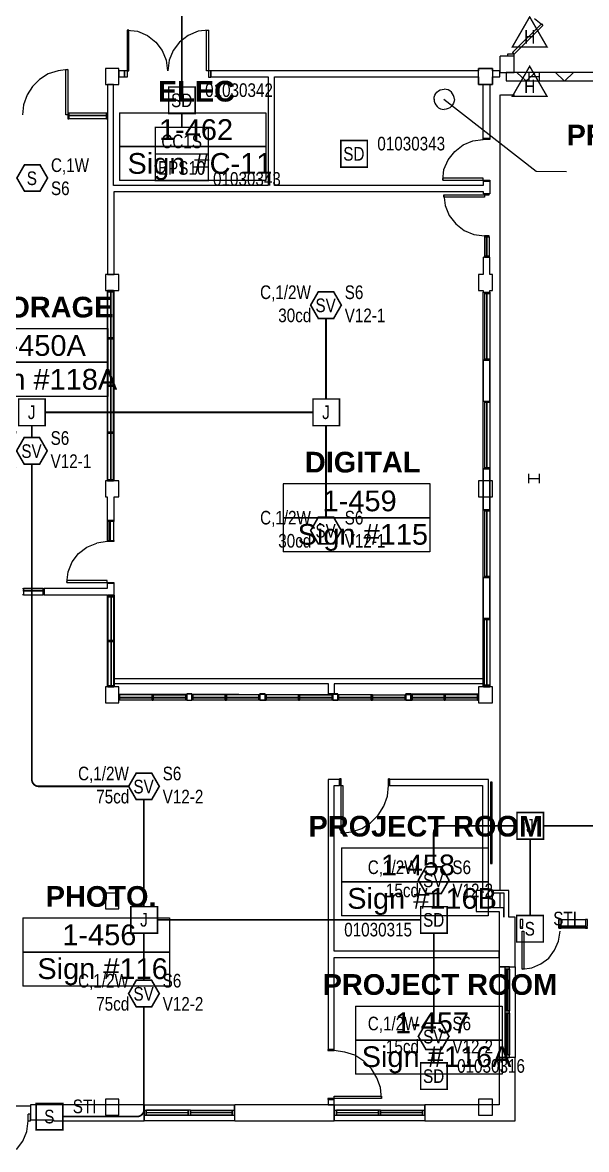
# Model space of a CAD drawing. Header units: inches. Extents: x 8199 to 15931, y 7617 to 15423.
# Drawn here: x 13997 to 14494, y 7905 to 8896 of the extents above; entities that cross this region are included whole.
import ezdxf
from ezdxf.enums import TextEntityAlignment as Align

# ---------------------------------------------------------------- set-up
doc = ezdxf.new("R2010")
doc.units = ezdxf.units.IN
doc.header["$LTSCALE"] = 0.25
doc.header["$MEASUREMENT"] = 0
for name, color, linetype in [('BACKGROUND', 8, 'Continuous'), ('CONDUIT', 6, 'Continuous'), ('DOOR HOLDER', 1, 'Continuous'), ('JUNCTION BOX', 1, 'Continuous'), ('POWER SUPPLY', 1, 'Continuous'), ('PULL STATION', 1, 'Continuous'), ('SIGNAL MODULE', 1, 'Continuous'), ('SMOKE DETECTOR', 1, 'Continuous'), ('SPEAKER', 1, 'Continuous'), ('SPEAKER STROBE', 1, 'Continuous')]:
    doc.layers.add(name, color=color, linetype=linetype)
doc.styles.add('Arial', font='arial.ttf', dxfattribs={"width": 0.8})
doc.styles.add('PDF Arial', font='arial.ttf')
doc.styles.add('PDF Arial Bold', font='arialbd.ttf')

# ---------------------------------------------------------------- blocks, each defined once
blk = doc.blocks.new('150X-AQN5')
at = {"layer": 'DOOR HOLDER', "const_width": 1.25}
blk.add_lwpolyline([(15.26, -8.81), (0, 17.63), (-15.26, -8.81)], close=True, dxfattribs=at)
at = {"layer": 'DOOR HOLDER', "style": 'Arial', "width": 0.8}
blk.add_text('H', height=12, dxfattribs=at).set_placement((0, 0), align=Align.MIDDLE)
blk.add_attdef('SUBSCRIPT', text='', height=12, dxfattribs=at).set_placement((11.35, 10.49), align=Align.MIDDLE_LEFT)
blk = doc.blocks.new('GC-S7')
at = {"layer": 'SPEAKER', "const_width": 1.46}
blk.add_lwpolyline([(13.83, 0.21), (7.08, 11.9), (-6.42, 11.9), (-13.17, 0.21), (-6.42, -11.49), (7.08, -11.49)], close=True, dxfattribs=at)
at = {"layer": 'SPEAKER', "style": 'Arial', "width": 0.8}
blk.add_text('S', height=12, dxfattribs=at).set_placement((0, 0), align=Align.MIDDLE)
for tag, p in [('C', (-14.98, 11.52)), ('1/2W', (-14.65, -8.82))]:
    blk.add_attdef(tag, text='', height=12, dxfattribs=at).set_placement(p, align=Align.MIDDLE_RIGHT)
blk.add_attdef('Speaker_Circuit', text='', height=12, dxfattribs=at).set_placement((16.8, -8.82), align=Align.MIDDLE_LEFT)
blk = doc.blocks.new('SIGA-278')
at = {"layer": 'PULL STATION', "const_width": 1.3}
blk.add_lwpolyline([(-11.5, -11.68), (-11.5, 11.7), (11.89, 11.7), (11.89, -11.68)], close=True, dxfattribs=at)
at = {"layer": 'PULL STATION', "style": 'Arial', "width": 0.8}
blk.add_text('S', height=12, dxfattribs=at).set_placement((0, 0), align=Align.MIDDLE)
for tag, p in [('ADDRESS', (20.64, 8.96)), ('ZONE', (20.64, -8.58))]:
    blk.add_attdef(tag, text='', height=12, dxfattribs=at).set_placement(p, align=Align.MIDDLE_LEFT)
blk.add_attdef('SUBSCRIPT', text='', height=12, dxfattribs=at).set_placement((-16.56, -9.02), align=Align.MIDDLE_RIGHT)
blk = doc.blocks.new('GC-S7VM')
at = {"layer": 'SPEAKER STROBE', "const_width": 1.46}
blk.add_lwpolyline([(13.83, 0.21), (7.08, 11.9), (-6.42, 11.9), (-13.17, 0.21), (-6.42, -11.49), (7.08, -11.49)], close=True, dxfattribs=at)
at = {"layer": 'SPEAKER STROBE', "style": 'Arial', "width": 0.8}
blk.add_text('SV', height=12, dxfattribs=at).set_placement((0, 0), align=Align.MIDDLE)
for tag, p in [('C', (-12.95, 11.52)), ('CANDELA', (-12.62, -8.82)), ('1/2W', (-12.62, -29.16))]:
    blk.add_attdef(tag, text='', height=12, dxfattribs=at).set_placement(p, align=Align.MIDDLE_RIGHT)
for tag, p in [('Speaker_Circuit', (16.8, 11.52)), ('Visual_Circuit', (16.8, -8.82))]:
    blk.add_attdef(tag, text='', height=12, dxfattribs=at).set_placement(p, align=Align.MIDDLE_LEFT)
blk = doc.blocks.new('SIGA-PD')
at = {"layer": 'SMOKE DETECTOR', "const_width": 1.3}
blk.add_lwpolyline([(-11.5, -11.68), (-11.5, 11.7), (11.89, 11.7), (11.89, -11.68)], close=True, dxfattribs=at)
at = {"layer": 'SMOKE DETECTOR', "style": 'Arial', "width": 0.8}
blk.add_text('SD', height=12, dxfattribs=at).set_placement((0, 0), align=Align.MIDDLE)
for tag, p in [('ADDRESS', (20.64, 8.96)), ('ZONE', (20.64, -8.58))]:
    blk.add_attdef(tag, text='', height=12, dxfattribs=at).set_placement(p, align=Align.MIDDLE_LEFT)
blk.add_attdef('SUBSCRIPT', text='', height=12, dxfattribs=at).set_placement((-16.56, -9.02), align=Align.MIDDLE_RIGHT)
blk = doc.blocks.new('JUNCTION BOX')
at = {"const_width": 1.3}
blk.add_lwpolyline([(-11.5, -11.68), (-11.5, 11.7), (11.89, 11.7), (11.89, -11.68)], close=True, dxfattribs=at)
at = {"style": 'Arial', "width": 0.8}
blk.add_text('J', height=12, dxfattribs=at).set_placement((0, 0), align=Align.MIDDLE)
blk.add_attdef('SUBSCRIPT', text='', height=12, dxfattribs=at).set_placement((-16.56, -9.02), align=Align.MIDDLE_RIGHT)
blk = doc.blocks.new('BPS10A')
at = {"layer": 'POWER SUPPLY', "const_width": 1.25}
blk.add_lwpolyline([(-23.19, 12.37), (23.58, 12.37), (23.58, -11.01), (-23.19, -11.01)], close=True, dxfattribs=at)
at = {"layer": 'POWER SUPPLY', "style": 'Arial', "width": 0.8}
blk.add_text('BPS10', height=12, dxfattribs=at).set_placement((0, 0), align=Align.MIDDLE)
for tag, p in [('SUBSCRIPT', (27.61, 10.97)), ('PANEL_#', (27.61, -9.66))]:
    blk.add_attdef(tag, text='', height=12, dxfattribs=at).set_placement(p, align=Align.MIDDLE_LEFT)
blk = doc.blocks.new('SIGA-CC1S')
at = {"layer": 'SIGNAL MODULE', "const_width": 1.25}
blk.add_lwpolyline([(-23.19, 12.37), (23.58, 12.37), (23.58, -11.01), (-23.19, -11.01)], close=True, dxfattribs=at)
at = {"layer": 'SIGNAL MODULE', "style": 'Arial', "width": 0.8}
blk.add_text('CC1S', height=12, dxfattribs=at).set_placement((0, 0), align=Align.MIDDLE)
for tag, p in [('ADDRESS', (28.76, 11.59)), ('SUBSCRIPT', (28.76, -10.75))]:
    blk.add_attdef(tag, text='', height=12, dxfattribs=at).set_placement(p, align=Align.MIDDLE_LEFT)

msp = doc.modelspace()

# ---------------------------------------------------------------- linework, layer by layer
at = {"layer": 'BACKGROUND'}
for points in [[(14428.79, 8869.78), (14454.29, 8894.95)], [(14454.27, 8894.95), (14455.22, 8893.67), (14430.04, 8868.5)], [(14455.22, 8893.67), (14447.91, 8899.41)], [(14089.49, 8889.53), (14089.49, 8853.85), (14089.49, 8848.11), (14087.28, 8848.11)], [(14089.5, 8889.53), (14098.73, 8888.58)], [(14089.52, 8853.85), (14091.1, 8853.85), (14091.1, 8889.53), (14089.52, 8889.53)], [(14098.74, 8888.58), (14107.35, 8884.76)], [(14107.33, 8884.76), (14114.67, 8879.02)], [(14143.34, 8884.75), (14135.7, 8879.02)], [(14151.96, 8888.58), (14143.36, 8884.76)], [(14161.2, 8889.54), (14151.95, 8888.58)], [(14159.28, 8853.85), (14159.28, 8889.54)], [(14159.3, 8889.54), (14161.2, 8889.54), (14161.2, 8853.86), (14159.3, 8853.86)], [(14114.66, 8879.01), (14120.38, 8871.69)], [(14120.41, 8871.7), (14123.92, 8863.09)], [(14129.94, 8871.69), (14126.43, 8863.09)], [(14135.7, 8879.02), (14129.96, 8871.7)], [(14123.88, 8863.09), (14125.16, 8853.85)], [(14126.46, 8863.09), (14125.18, 8853.85)], [(14417.63, 8866.59), (14417.63, 8852.26)], [(14430.09, 8866.6), (14417.67, 8866.6)], [(14430.09, 8852.26), (14423.09, 8852.26), (14430.09, 8852.26), (14430.09, 8866.6), (14430.09, 8868.51), (14424.35, 8868.51)], [(14424.33, 8868.51), (14424.33, 8866.59)], [(14430.09, 8868.51), (14428.82, 8869.78)], [(14020.06, 8850.99), (14012.42, 8846.21)], [(14028.68, 8853.86), (14020.07, 8850.99)], [(14037.25, 8854.8), (14028.66, 8853.85)], [(14035.64, 8814.98), (14035.64, 8854.8)], [(14035.65, 8854.8), (14037.25, 8854.8), (14037.25, 8814.98), (14035.65, 8814.98)], [(14070.37, 8841.74), (14082.16, 8841.74), (14082.16, 8855.76), (14070.37, 8855.76)], [(14070.38, 8855.76), (14070.38, 8841.74)], [(14082.16, 8848.43), (14087.25, 8848.43), (14087.25, 8853.85), (14082.16, 8853.85)], [(14082.16, 8853.85), (14082.16, 8848.43)], [(14087.25, 8853.85), (14087.25, 8848.11)], [(14089.49, 8853.85), (14087.28, 8853.85)], [(14161.17, 8848.11), (14163.07, 8848.11), (14163.07, 8853.85), (14163.07, 8848.43)], [(14163.07, 8853.85), (14161.17, 8853.85)], [(14161.2, 8853.86), (14161.2, 8848.12)], [(14213.75, 8853.85), (14163.08, 8853.85)], [(14219.14, 8848.43), (14398.83, 8848.43), (14398.83, 8841.74), (14398.83, 8855.76), (14398.83, 8853.85), (14213.75, 8853.85)], [(14410.93, 8853.84), (14410.93, 8855.76), (14398.82, 8855.76), (14410.93, 8855.76), (14410.93, 8841.74), (14410.93, 8848.43)], [(14410.95, 8848.43), (14417.63, 8848.43), (14417.63, 8853.85), (14410.95, 8853.85)], [(14417.66, 8852.27), (14423.08, 8852.27), (14423.08, 8844.94)], [(14423.05, 8844.93), (14563.86, 8844.93), (14563.86, 8852.26), (14430.04, 8852.26)], [(14440.27, 8844.93), (14432.62, 8852.26)], [(14440.87, 8844.93), (14448.53, 8852.25)], [(14443.44, 8844.61), (14443.44, 8852.89)], [(14452.37, 8844.61), (14452.37, 8852.9)], [(14474.02, 8844.93), (14466.37, 8852.26)], [(14474.67, 8844.93), (14482.33, 8852.26)], [(14012.42, 8846.21), (14006.35, 8839.84)], [(14077.39, 8752.86), (14077.39, 8841.75), (14072.3, 8841.75)], [(14072.3, 8841.75), (14072.3, 8752.86), (14072.3, 8674.49)], [(14163.08, 8848.44), (14213.75, 8848.44), (14213.75, 8752.86), (14078.03, 8752.86)], [(14219.15, 8752.86), (14219.15, 8848.43)], [(14393.76, 8792.05), (14402.98, 8793.32), (14402.98, 8794.28), (14402.98, 8841.74)], [(14403.03, 8841.75), (14408.75, 8841.75), (14408.75, 8794.28), (14403.03, 8794.28), (14408.75, 8794.28), (14408.75, 8793.33), (14403.03, 8793.33)], [(14443.43, 8848.75), (14452.37, 8848.75)], [(14001.57, 8832.51), (13998.39, 8823.9)], [(14006.35, 8839.84), (14001.58, 8832.51)], [(14417.94, 8132.89), (14417.94, 8832.5)], [(14417.98, 8832.51), (14430.4, 8832.51)], [(13998.4, 8823.91), (13997.44, 8814.99)], [(14368.27, 8828.69), (14449.51, 8765.61)], [(14037.25, 8816.58), (14037.25, 8811.48)], [(14037.27, 8811.48), (14038.23, 8811.48), (14038.23, 8816.58), (14038.23, 8811.48)], [(14038.23, 8816.58), (14037.27, 8816.58)], [(14071.36, 8816.58), (14038.22, 8816.58)], [(14071.36, 8814.35), (14038.22, 8814.35), (14071.36, 8814.35), (14071.36, 8814.03), (14038.22, 8814.03)], [(14071.36, 8811.48), (14038.22, 8811.48)], [(14038.23, 8814.35), (14038.23, 8814.03)], [(14071.33, 8811.48), (14072.3, 8811.48), (14072.3, 8816.58), (14071.33, 8816.58)], [(14082.79, 8816.89), (14082.79, 8787.26), (14082.79, 8757.32)], [(14082.8, 8816.9), (14211.52, 8816.9), (14211.52, 8787.27), (14082.8, 8787.27), (14211.52, 8787.27), (14211.52, 8757.32), (14082.8, 8757.32)], [(14385.12, 8788.54), (14393.74, 8792.04)], [(14372.07, 8775.48), (14377.8, 8782.8)], [(14377.86, 8782.81), (14385.17, 8788.55)], [(14368.28, 8766.88), (14372.09, 8775.48)], [(14367.3, 8757.64), (14368.24, 8766.87)], [(14449.51, 8765.6), (14476.26, 8765.28)], [(14078.01, 8752.86), (14077.37, 8752.86)], [(14402.98, 8757.64), (14402.98, 8756.68), (14402.98, 8752.86), (14219.16, 8752.86)], [(14367.28, 8757.64), (14402.98, 8757.64), (14402.98, 8759.23), (14367.28, 8759.23)], [(14367.31, 8759.23), (14367.31, 8757.64)], [(14403.03, 8757.65), (14408.75, 8757.65), (14408.75, 8756.69), (14403.03, 8756.69), (14408.75, 8756.69), (14408.75, 8745.54), (14403.03, 8745.54)], [(14072.29, 8674.48), (14078.01, 8674.48), (14078.01, 8747.76)], [(14078.03, 8747.76), (14213.75, 8747.76)], [(14213.75, 8747.76), (14213.75, 8747.76)], [(14213.76, 8747.76), (14219.15, 8747.76)], [(14219.16, 8747.76), (14402.98, 8747.76), (14402.98, 8745.53)], [(14368.24, 8742.66), (14368.24, 8744.57)], [(14368.25, 8744.58), (14369.54, 8735.34)], [(14368.3, 8744.58), (14403.97, 8744.58), (14403.97, 8742.67), (14368.3, 8742.67)], [(14403.93, 8744.57), (14408.07, 8744.57), (14408.07, 8745.53), (14403.93, 8745.53)], [(14403.97, 8745.54), (14403.97, 8744.58)], [(14369.53, 8735.33), (14373.02, 8726.41)], [(14373.05, 8726.42), (14378.78, 8719.09)], [(14378.8, 8719.09), (14386.11, 8713.36)], [(14386.11, 8713.36), (14394.73, 8709.86)], [(14394.75, 8709.86), (14403.97, 8708.58), (14403.97, 8707.63), (14403.97, 8690.74), (14403.97, 8689.79)], [(14403.93, 8707.62), (14408.07, 8707.62), (14408.07, 8708.57), (14403.93, 8708.57)], [(14405.53, 8707.62), (14405.53, 8690.73)], [(14405.57, 8690.74), (14406.51, 8690.74), (14406.51, 8707.63), (14405.57, 8707.63)], [(14408.07, 8707.62), (14408.07, 8690.73)], [(14402.98, 8689.78), (14402.98, 8674.49), (14398.85, 8674.49)], [(14408.75, 8674.49), (14408.75, 8689.79), (14403.03, 8689.79)], [(14403.93, 8689.78), (14408.07, 8689.78), (14408.07, 8690.73), (14403.93, 8690.73)], [(14070.37, 8660.47), (14082.16, 8660.47), (14082.16, 8674.49), (14070.37, 8674.49)], [(14070.38, 8674.49), (14070.38, 8660.47)], [(14398.83, 8674.49), (14398.83, 8660.47)], [(14408.68, 8660.47), (14410.93, 8660.47), (14410.93, 8674.48), (14408.68, 8674.48)], [(14072.3, 8493.21), (14077.39, 8493.21), (14077.39, 8494.17), (14072.3, 8494.17), (14077.39, 8494.17), (14077.39, 8534.95), (14072.3, 8534.95), (14077.39, 8534.95), (14077.39, 8535.9), (14072.3, 8535.9), (14077.39, 8535.9), (14077.39, 8576.36), (14072.3, 8576.36), (14077.39, 8576.36), (14077.39, 8577.32), (14077.39, 8618.1), (14072.3, 8618.1), (14077.39, 8618.1), (14077.39, 8619.05), (14077.39, 8659.51), (14072.3, 8659.51), (14077.39, 8659.51), (14077.39, 8660.47), (14072.3, 8660.47)], [(14072.3, 8660.47), (14072.3, 8660.47)], [(14075.15, 8619.05), (14075.15, 8659.51), (14075.15, 8619.05), (14074.82, 8619.05)], [(14075.15, 8659.51), (14074.82, 8659.51)], [(14074.84, 8659.52), (14074.84, 8619.05)], [(14077.36, 8660.47), (14077.7, 8660.47), (14077.7, 8493.21), (14077.36, 8493.21)], [(14398.85, 8660.47), (14402.98, 8660.47), (14402.98, 8659.2)], [(14403.02, 8659.2), (14403.97, 8659.2), (14403.97, 8657.93), (14403.97, 8600.26)], [(14403.03, 8659.2), (14408.75, 8659.2), (14408.75, 8660.48)], [(14403.98, 8659.2), (14408.75, 8659.2), (14408.75, 8657.93), (14403.98, 8657.93), (14408.75, 8657.93), (14408.75, 8600.26), (14403.98, 8600.26)], [(14406.2, 8600.27), (14406.51, 8600.27), (14406.51, 8657.93), (14406.2, 8657.93)], [(13943.58, 8627.02), (14072.61, 8627.02), (14072.61, 8597.39), (13943.58, 8597.39), (14072.61, 8597.39), (14072.61, 8567.44), (13943.58, 8567.44)], [(14075.15, 8577.32), (14075.15, 8618.1), (14075.15, 8577.32), (14074.82, 8577.32)], [(14075.15, 8618.1), (14074.82, 8618.1)], [(14074.84, 8618.1), (14074.84, 8577.32)], [(14402.98, 8599.3), (14402.98, 8563.3)], [(14403.03, 8563.31), (14408.75, 8563.31), (14408.75, 8599.31), (14403.03, 8599.31), (14408.75, 8599.31)], [(14075.15, 8535.9), (14075.15, 8576.36), (14075.15, 8535.9), (14074.82, 8535.9)], [(14075.15, 8576.36), (14074.82, 8576.36)], [(14074.84, 8576.36), (14074.84, 8535.9)], [(14403.02, 8563.31), (14403.97, 8563.31), (14403.97, 8562.35), (14403.97, 8504.69)], [(14403.98, 8563.31), (14408.75, 8563.31), (14408.75, 8562.35), (14403.98, 8562.35), (14408.75, 8562.35), (14408.75, 8504.69), (14403.98, 8504.69)], [(14406.2, 8504.69), (14406.51, 8504.69), (14406.51, 8562.35), (14406.2, 8562.35)], [(14075.15, 8494.17), (14075.15, 8534.95), (14075.15, 8494.17), (14074.82, 8494.17)], [(14075.15, 8534.95), (14074.82, 8534.95)], [(14074.84, 8534.95), (14074.84, 8494.17)], [(14402.98, 8503.73), (14402.98, 8467.73)], [(14408.75, 8467.73), (14403.03, 8467.73), (14408.75, 8467.73), (14408.75, 8503.73), (14403.03, 8503.73), (14408.75, 8503.73)], [(14443.12, 8490.99), (14443.12, 8499.27)], [(14443.12, 8495.13), (14452.37, 8495.13)], [(14452.37, 8490.98), (14452.37, 8499.27)], [(14078.01, 8479.19), (14082.16, 8479.19), (14082.16, 8493.21), (14070.37, 8493.21)], [(14070.38, 8493.21), (14070.38, 8479.2)], [(14072.3, 8493.21), (14072.3, 8493.21)], [(14226.79, 8490.67), (14355.83, 8490.67), (14355.83, 8460.72), (14226.79, 8460.72), (14355.83, 8460.72), (14355.83, 8430.77), (14226.79, 8430.77)], [(14226.79, 8490.66), (14226.79, 8460.71), (14226.79, 8430.77)], [(14398.82, 8479.19), (14410.93, 8479.19), (14410.93, 8493.21), (14398.82, 8493.21)], [(14398.83, 8493.21), (14398.83, 8479.19)], [(14070.38, 8479.2), (14071.99, 8479.2), (14071.99, 8458.49), (14071.99, 8457.53), (14071.99, 8440.65), (14071.99, 8439.69), (14062.76, 8438.42)], [(14071.95, 8458.48), (14078.01, 8458.48), (14078.01, 8479.19)], [(14403.97, 8466.78), (14403.97, 8409.11)], [(14403.98, 8466.78), (14408.75, 8466.78), (14408.75, 8409.11), (14403.98, 8409.11)], [(14406.2, 8409.11), (14406.51, 8409.11), (14406.51, 8466.78), (14406.2, 8466.78)], [(14071.98, 8458.49), (14077.7, 8458.49), (14077.7, 8457.53), (14071.98, 8457.53)], [(14073.56, 8457.53), (14074.53, 8457.53), (14074.53, 8440.65), (14073.56, 8440.65)], [(14073.6, 8440.65), (14073.6, 8457.54)], [(14077.7, 8440.65), (14077.7, 8457.53)], [(14046.78, 8429.18), (14054.12, 8434.91)], [(14054.16, 8434.91), (14062.74, 8438.42)], [(14071.98, 8440.65), (14077.7, 8440.65), (14077.7, 8439.69), (14071.98, 8439.69)], [(14041.07, 8421.85), (14046.8, 8429.18)], [(14037.59, 8413.25), (14041.09, 8421.85)], [(14036.29, 8403.69), (14037.56, 8413.25)], [(14036.29, 8403.69), (14071.99, 8403.69), (14071.99, 8405.61), (14036.29, 8405.61)], [(14036.31, 8405.61), (14036.31, 8403.7)], [(14402.98, 8408.15), (14402.98, 8372.15)], [(14408.75, 8372.15), (14403.03, 8372.15), (14408.75, 8372.15), (14408.75, 8408.16), (14403.03, 8408.16), (14408.75, 8408.16)], [(13997.44, 8398.6), (13998.4, 8398.6), (13998.4, 8392.87), (13997.44, 8392.87)], [(13998.37, 8392.86), (14015.59, 8392.86), (14015.59, 8398.6), (13998.37, 8398.6)], [(13998.37, 8397), (14015.59, 8397), (14015.59, 8396.05), (13998.37, 8396.05)], [(13998.4, 8396.05), (13998.4, 8397)], [(14015.56, 8398.59), (14016.53, 8398.59)], [(14071.99, 8403.69), (14071.99, 8402.74), (14071.99, 8398.6), (14016.56, 8398.6)], [(14071.95, 8392.54), (14078.01, 8392.54), (14078.01, 8402.73), (14071.95, 8402.73)], [(14071.98, 8403.69), (14077.7, 8403.69), (14077.7, 8402.74), (14071.98, 8402.74)], [(14016.53, 8392.86), (14015.56, 8392.86)], [(14016.56, 8392.86), (14071.99, 8392.86), (14071.99, 8392.54), (14071.99, 8311.94)], [(14072.61, 8392.54), (14072.61, 8391.27), (14072.61, 8352.72), (14072.61, 8351.76), (14072.61, 8312.9), (14072.61, 8311.94), (14071.97, 8311.94)], [(14072.61, 8311.94), (14077.7, 8311.94), (14077.7, 8312.89), (14072.61, 8312.89), (14077.7, 8312.89), (14077.7, 8351.76), (14072.61, 8351.76), (14077.7, 8351.76), (14077.7, 8352.72), (14077.7, 8391.27), (14072.61, 8391.27), (14077.7, 8391.27), (14077.7, 8392.54), (14072.61, 8392.54)], [(14075.47, 8352.72), (14075.47, 8391.26), (14075.47, 8352.72), (14075.13, 8352.72)], [(14075.47, 8391.26), (14075.13, 8391.26)], [(14075.15, 8391.27), (14075.15, 8352.72)], [(14078.01, 8392.54), (14078.01, 8311.94), (14077.67, 8311.94)], [(14403.97, 8313.54), (14403.97, 8371.2)], [(14403.98, 8371.2), (14408.75, 8371.2), (14408.75, 8313.54), (14403.98, 8313.54)], [(14406.2, 8313.54), (14406.51, 8313.54), (14406.51, 8371.2), (14406.2, 8371.2)], [(14075.47, 8312.89), (14075.47, 8351.76), (14075.47, 8312.89), (14075.13, 8312.89)], [(14075.47, 8351.76), (14075.13, 8351.76)], [(14075.15, 8351.76), (14075.15, 8312.89)], [(14078.01, 8319.27), (14402.98, 8319.27), (14402.98, 8314.49), (14271.73, 8314.49)], [(14078.01, 8319.26), (14078.01, 8314.49)], [(14070.37, 8297.92), (14082.16, 8297.92), (14082.16, 8311.94), (14070.37, 8311.94)], [(14070.38, 8311.94), (14070.38, 8297.92)], [(14266.62, 8305.89), (14266.62, 8314.49), (14078.02, 8314.49)], [(14082.16, 8300.15), (14082.16, 8305.89)], [(14142.09, 8300.16), (14142.09, 8305.89), (14142.09, 8300.16), (14082.21, 8300.16)], [(14142.04, 8300.15), (14146.5, 8300.15), (14146.5, 8305.88), (14142.04, 8305.88)], [(14146.5, 8300.15), (14146.5, 8305.88)], [(14206.43, 8300.16), (14206.43, 8304.93), (14206.43, 8305.89), (14206.43, 8300.16), (14205.48, 8300.16)], [(14206.42, 8300.15), (14210.9, 8300.15), (14210.9, 8305.89), (14206.42, 8305.89)], [(14210.9, 8300.15), (14210.9, 8304.93), (14210.9, 8305.89)], [(14271.76, 8314.49), (14271.76, 8305.89), (14266.66, 8305.89)], [(14270.48, 8300.15), (14274.93, 8300.15), (14274.93, 8305.89), (14270.48, 8305.89)], [(14274.93, 8300.15), (14274.93, 8305.89)], [(14334.82, 8300.15), (14339.27, 8300.15), (14339.27, 8305.88), (14334.82, 8305.88)], [(14339.25, 8305.89), (14398.83, 8305.89)], [(14339.27, 8300.15), (14339.27, 8304.93), (14339.27, 8305.88)], [(14398.82, 8297.92), (14410.93, 8297.92), (14410.93, 8311.94), (14398.82, 8311.94)], [(14398.83, 8311.94), (14398.83, 8297.92)], [(14402.98, 8312.58), (14402.98, 8311.94)], [(14403.03, 8311.95), (14408.75, 8311.95), (14408.75, 8312.58), (14403.03, 8312.58), (14408.75, 8312.58)], [(14111.5, 8304.93), (14083.14, 8304.93)], [(14111.5, 8302.39), (14083.14, 8302.39), (14111.5, 8302.39), (14111.5, 8302.7), (14083.14, 8302.7)], [(14111.5, 8300.16), (14083.14, 8300.16)], [(14083.15, 8300.16), (14083.15, 8304.93)], [(14083.15, 8302.71), (14083.15, 8302.39)], [(14111.5, 8300.15), (14112.44, 8300.15), (14112.44, 8304.93), (14112.44, 8300.15)], [(14112.44, 8304.93), (14111.5, 8304.93)], [(14112.44, 8302.7), (14112.44, 8302.38)], [(14112.45, 8304.93), (14140.79, 8304.93), (14140.79, 8300.15), (14112.45, 8300.15)], [(14140.79, 8302.38), (14112.45, 8302.38), (14140.79, 8302.38), (14140.79, 8302.7), (14112.45, 8302.7)], [(14147.49, 8300.15), (14147.49, 8304.93)], [(14175.84, 8304.93), (14147.49, 8304.93)], [(14175.84, 8302.38), (14147.49, 8302.38), (14175.84, 8302.38), (14175.84, 8302.7), (14147.49, 8302.7)], [(14147.49, 8302.7), (14147.49, 8302.38)], [(14175.84, 8300.15), (14147.49, 8300.15)], [(14175.8, 8300.15), (14177.09, 8300.15), (14177.09, 8304.93), (14177.09, 8300.15)], [(14177.09, 8304.93), (14175.8, 8304.93)], [(14177.09, 8302.7), (14177.09, 8302.38)], [(14205.44, 8304.93), (14177.11, 8304.93)], [(14205.44, 8302.38), (14177.11, 8302.38), (14205.44, 8302.38), (14205.44, 8302.7), (14177.11, 8302.7)], [(14205.44, 8300.15), (14177.11, 8300.15)], [(14206.43, 8304.93), (14205.48, 8304.93)], [(14210.88, 8300.15), (14211.83, 8300.15), (14211.83, 8304.93), (14211.83, 8300.15)], [(14211.83, 8304.93), (14210.88, 8304.93)], [(14211.83, 8302.7), (14211.83, 8302.38)], [(14240.19, 8304.93), (14211.84, 8304.93)], [(14240.19, 8302.38), (14211.84, 8302.38), (14240.19, 8302.38), (14240.19, 8302.7), (14211.84, 8302.7)], [(14240.19, 8300.15), (14211.84, 8300.15)], [(14240.21, 8300.16), (14241.17, 8300.16), (14241.17, 8304.94), (14241.17, 8300.16)], [(14241.17, 8304.94), (14240.21, 8304.94)], [(14241.16, 8304.94), (14269.53, 8304.94), (14269.53, 8300.16), (14241.16, 8300.16)], [(14269.53, 8302.38), (14241.16, 8302.38), (14269.53, 8302.38), (14269.53, 8302.7), (14241.16, 8302.7)], [(14241.17, 8302.7), (14241.17, 8302.38)], [(14304.21, 8304.93), (14275.85, 8304.93)], [(14304.21, 8302.38), (14275.85, 8302.38), (14304.21, 8302.38), (14304.21, 8302.7), (14275.85, 8302.7)], [(14304.21, 8300.15), (14275.85, 8300.15)], [(14275.86, 8300.15), (14275.86, 8304.93)], [(14275.86, 8302.7), (14275.86, 8302.38)], [(14304.23, 8300.16), (14305.51, 8300.16), (14305.51, 8304.93), (14305.51, 8300.16)], [(14305.51, 8304.93), (14304.23, 8304.93)], [(14305.51, 8302.7), (14305.51, 8302.38)], [(14305.53, 8304.93), (14333.87, 8304.93), (14333.87, 8300.15), (14305.53, 8300.15)], [(14333.87, 8302.38), (14305.53, 8302.38), (14333.87, 8302.38), (14333.87, 8302.7), (14305.53, 8302.7)], [(14339.28, 8300.16), (14340.25, 8300.16), (14340.25, 8304.93), (14340.25, 8300.16)], [(14340.25, 8304.93), (14339.28, 8304.93)], [(14340.25, 8302.71), (14340.25, 8302.39)], [(14368.61, 8304.93), (14340.27, 8304.93)], [(14368.61, 8302.39), (14340.27, 8302.39), (14368.61, 8302.39), (14368.61, 8302.7), (14340.27, 8302.7)], [(14368.61, 8300.16), (14340.27, 8300.16)], [(14368.6, 8300.16), (14369.54, 8300.16), (14369.54, 8304.93), (14369.54, 8300.16)], [(14369.54, 8304.93), (14368.6, 8304.93)], [(14369.54, 8302.7), (14369.54, 8302.38)], [(14397.89, 8304.93), (14369.55, 8304.93)], [(14397.89, 8302.38), (14369.55, 8302.38), (14397.89, 8302.38), (14397.89, 8302.7), (14369.55, 8302.7)], [(14397.89, 8300.15), (14369.55, 8300.15)], [(14397.88, 8300.15), (14398.83, 8300.15), (14398.83, 8304.93), (14397.88, 8304.93)], [(14266.31, 8230.38), (14266.31, 8225.29), (14266.31, 7993.04)], [(14271.75, 8225.29), (14276.54, 8225.29), (14276.54, 8230.39), (14266.34, 8230.39)], [(14277.78, 8225.29), (14277.78, 8231.02), (14276.51, 8231.02)], [(14276.54, 8231.03), (14276.54, 8225.29)], [(14318.56, 8215.73), (14319.53, 8225.29), (14319.53, 8231.02)], [(14320.47, 8225.29), (14320.47, 8231.02), (14319.5, 8231.02)], [(14320.47, 8230.38), (14320.47, 8225.29), (14319.5, 8225.29)], [(14402.36, 8230.38), (14320.49, 8230.38)], [(14402.36, 8230.38), (14402.36, 8230.38)], [(14407.45, 8132.9), (14407.45, 8230.38), (14402.36, 8230.38)], [(14409.35, 8156.47), (14410.62, 8156.47), (14410.62, 8228.15), (14409.35, 8228.15)], [(14409.37, 8228.15), (14409.37, 8156.47)], [(14271.76, 8079.38), (14271.76, 8225.29)], [(14277.78, 8183.23), (14277.78, 8225.29), (14276.51, 8225.29)], [(14277.81, 8225.29), (14279.39, 8225.29), (14279.39, 8183.23), (14277.81, 8183.23)], [(14320.49, 8225.29), (14402.36, 8225.29), (14402.36, 8132.9), (14396.61, 8132.9)], [(14409.99, 8220.19), (14410.31, 8220.19), (14410.31, 8164.43), (14409.99, 8164.43)], [(14409.99, 8164.44), (14409.99, 8220.19)], [(14310.29, 8199.16), (14315.38, 8207.13)], [(14315.36, 8207.12), (14318.55, 8215.72)], [(14303.61, 8192.47), (14310.29, 8199.16)], [(14287.05, 8184.51), (14295.96, 8187.37)], [(14295.95, 8187.38), (14303.59, 8192.47)], [(14277.78, 8183.23), (14287.03, 8184.51)], [(14278.09, 8170.49), (14278.09, 8140.54), (14278.09, 8110.59)], [(14278.12, 8170.49), (14407.14, 8170.49), (14407.14, 8140.54), (14278.12, 8140.54), (14407.14, 8140.54), (14407.14, 8110.6), (14278.12, 8110.6)], [(14070.37, 8116.65), (14082.16, 8116.65), (14082.16, 8130.66), (14070.37, 8130.66)], [(14070.38, 8130.67), (14070.38, 8116.65)], [(14396.6, 8132.89), (14396.6, 8130.66), (14396.6, 8114.41)], [(14425.31, 8109.32), (14425.31, 8130.67), (14425.31, 8132.9), (14407.48, 8132.9)], [(14410.93, 8117.6), (14410.93, 8130.66)], [(14410.96, 8130.67), (14421.16, 8130.67), (14421.16, 8109.32), (14421.16, 8117.6), (14417.01, 8117.6)], [(14417.94, 8117.6), (14417.94, 8130.66)], [(14417, 8117.61), (14410.96, 8117.61)], [(13997.73, 8108.69), (14126.77, 8108.69), (14126.77, 8078.74), (13997.73, 8078.74), (14126.77, 8078.74), (14126.77, 8048.79), (13997.73, 8048.79)], [(13997.73, 8108.68), (13997.73, 8078.73), (13997.73, 8048.79)], [(14410.96, 8114.42), (14417, 8114.42), (14417, 8109.32), (14417, 8065.68), (14417, 7986.03), (14417, 7944.29), (14351.37, 7944.29)], [(14396.58, 8114.42), (14398.83, 8114.42)], [(14398.82, 8114.42), (14410.93, 8114.42)], [(14417.01, 8065.68), (14431.03, 8065.68), (14431.03, 8109.32), (14425.29, 8109.32)], [(14435.49, 8107.41), (14435.49, 8099.77)], [(14437.09, 8101.36), (14437.72, 8101.36), (14437.72, 8107.41), (14435.51, 8107.41)], [(14469.56, 8100.4), (14469.56, 8099.76), (14469.56, 8100.4), (14469.56, 8101.35), (14469.56, 8107.41), (14469.56, 8101.35)], [(14469.57, 8107.41), (14492.82, 8107.41), (14492.82, 8101.35), (14471.48, 8101.35)], [(14470.84, 8101.36), (14471.48, 8101.36), (14471.48, 8107.41), (14469.57, 8107.41)], [(14494.1, 8101.35), (14494.74, 8101.35), (14494.74, 8107.41), (14492.82, 8107.41)], [(14435.51, 8099.77), (14437.72, 8099.77), (14437.72, 8100.4), (14437.09, 8100.4)], [(14437.1, 8100.4), (14437.1, 8101.36)], [(14471.48, 8100.4), (14492.82, 8100.4), (14492.82, 8099.76), (14469.57, 8099.76)], [(14469.57, 8099.76), (14471.48, 8099.76), (14471.48, 8100.4), (14470.84, 8100.4)], [(14469.59, 8101.36), (14470.54, 8101.36), (14470.54, 8100.4), (14469.59, 8100.4)], [(14470.83, 8101.04), (14493.44, 8101.04), (14493.44, 8101.36), (14470.83, 8101.36)], [(14470.83, 8100.4), (14493.44, 8100.4), (14493.44, 8100.72), (14470.83, 8100.72)], [(14470.85, 8100.72), (14470.85, 8100.4), (14470.85, 8101.36), (14470.85, 8101.04)], [(14492.8, 8101.36), (14493.44, 8101.36), (14493.44, 8100.4), (14492.8, 8100.4)], [(14492.82, 8099.76), (14494.74, 8099.76), (14494.74, 8100.4), (14494.1, 8100.4)], [(14437.07, 8097.21), (14438.66, 8097.21), (14438.66, 8063.76), (14437.07, 8063.76)], [(14437.1, 8063.77), (14437.1, 8097.22)], [(14465.74, 8080.33), (14469.24, 8088.3)], [(14469.27, 8088.3), (14470.54, 8097.22)], [(14271.72, 8073.96), (14417, 8073.96), (14417, 8079.37), (14271.72, 8079.37)], [(14460.67, 8073.32), (14465.77, 8080.33)], [(14266.35, 7993.04), (14271.76, 7993.04), (14271.76, 8073.96)], [(14445.68, 8064.72), (14453.67, 8068.23)], [(14453.68, 8068.23), (14460.68, 8073.32)], [(14416.99, 7986.03), (14422.09, 7986.03), (14422.09, 7988.26), (14422.09, 8024.9), (14422.09, 7988.26), (14422.09, 8024.9), (14422.09, 8027.12), (14422.09, 8063.76), (14422.09, 8027.12), (14422.09, 8063.76), (14422.09, 8065.67), (14416.99, 8065.67)], [(14422.1, 7986.03), (14425.94, 7986.03), (14425.94, 7988.26), (14425.94, 8024.9), (14425.94, 7988.26), (14425.94, 8024.9), (14422.1, 8024.9), (14425.94, 8024.9), (14425.94, 8027.13), (14425.94, 8063.76), (14425.94, 8027.13), (14425.94, 8063.76), (14422.1, 8063.76), (14425.94, 8063.76), (14425.94, 8065.67), (14422.1, 8065.67)], [(14423.69, 8063.76), (14424.33, 8063.76), (14424.33, 8027.12), (14423.69, 8027.12)], [(14423.7, 8027.13), (14423.7, 8063.76)], [(14425.92, 8065.68), (14431.03, 8065.68), (14431.03, 7986.03), (14425.92, 7986.03)], [(14437.06, 8063.76), (14445.67, 8064.72)], [(14290.5, 8031.27), (14290.5, 8001.32), (14290.5, 7971.37)], [(14290.52, 8031.27), (14419.55, 8031.27), (14419.55, 8001.32), (14290.52, 8001.32), (14419.55, 8001.32), (14419.55, 7971.38), (14290.52, 7971.38)], [(14423.69, 8024.89), (14424.33, 8024.89), (14424.33, 7988.26), (14423.69, 7988.26)], [(14423.7, 7988.26), (14423.7, 8024.9)], [(14265.99, 7993.04), (14265.99, 7992.08)], [(14266.01, 7992.08), (14271.76, 7992.08), (14271.76, 7993.04), (14266.01, 7993.04)], [(14280.95, 7990.81), (14271.71, 7992.08)], [(14289.88, 7987.94), (14280.98, 7990.81)], [(14297.88, 7982.85), (14289.93, 7987.94)], [(14304.53, 7976.15), (14297.85, 7982.84)], [(14417.01, 7930.28), (14431.03, 7930.28), (14431.03, 7986.03), (14417.01, 7986.03)], [(14309.3, 7968.19), (14304.53, 7976.15)], [(14312.52, 7959.59), (14309.34, 7968.19)], [(14313.46, 7950.03), (14312.49, 7959.59)], [(14070.37, 7935.37), (14082.16, 7935.37), (14082.16, 7949.39), (14070.37, 7949.39)], [(14070.38, 7949.39), (14070.38, 7935.37)], [(14265.99, 7950.03), (14265.99, 7949.07)], [(14266.01, 7949.08), (14271.76, 7949.08), (14271.76, 7950.03), (14271.76, 7951.94)], [(14271.76, 7950.03), (14266.01, 7950.03)], [(14266.31, 7949.07), (14266.31, 7944.29)], [(14266.35, 7944.3), (14271.76, 7944.3), (14271.76, 7949.08), (14266.35, 7949.08)], [(14271.73, 7951.94), (14313.46, 7951.94), (14313.46, 7950.03), (14271.73, 7950.03)], [(14398.82, 7935.37), (14410.93, 7935.37), (14410.93, 7949.39), (14398.82, 7949.39)], [(14398.83, 7949.39), (14398.83, 7935.37)], [(13964.62, 7943.34), (14004.43, 7943.34)], [(14004.43, 7944.29), (14004.43, 7931.23)], [(14024.84, 7930.28), (14104.49, 7930.28), (14104.49, 7944.3), (14004.47, 7944.3)], [(14184.1, 7935.37), (14184.1, 7939.51), (14184.1, 7944.29), (14184.1, 7930.27), (14104.44, 7930.27)], [(14104.44, 7944.29), (14184.1, 7944.29)], [(14104.45, 7935.37), (14106.36, 7935.37), (14106.36, 7939.51), (14104.45, 7939.51)], [(14104.49, 7944.3), (14104.49, 7939.52), (14104.49, 7935.38), (14104.49, 7930.28)], [(14106.36, 7939.51), (14106.36, 7935.37)], [(14143.34, 7939.52), (14106.4, 7939.52)], [(14143.33, 7935.38), (14145.26, 7935.38), (14145.26, 7939.52), (14143.33, 7939.52)], [(14181.87, 7939.51), (14145.23, 7939.51)], [(14145.26, 7939.52), (14145.26, 7935.38)], [(14184.1, 7939.51), (14181.86, 7939.51)], [(14184.14, 7930.28), (14271.76, 7930.28), (14271.76, 7944.3), (14184.14, 7944.3)], [(14351.37, 7935.37), (14351.37, 7939.51), (14351.37, 7944.29), (14351.37, 7930.28), (14271.7, 7930.28)], [(14271.7, 7944.29), (14351.37, 7944.29)], [(14271.7, 7935.37), (14273.63, 7935.37), (14273.63, 7939.51), (14271.7, 7939.51)], [(14271.76, 7944.3), (14271.76, 7939.52), (14271.76, 7935.38), (14271.76, 7930.28)], [(14310.6, 7939.52), (14273.63, 7939.52)], [(14273.63, 7939.51), (14273.63, 7935.37)], [(14310.62, 7935.37), (14312.52, 7935.37), (14312.52, 7939.52), (14310.62, 7939.52)], [(14349.44, 7939.51), (14312.48, 7939.51)], [(14312.52, 7939.52), (14312.52, 7935.37)], [(14351.37, 7939.51), (14349.45, 7939.51)], [(14001.25, 7921.03), (14002.51, 7930.27), (14002.51, 7936.01)], [(14002.5, 7930.27), (14004.43, 7930.27), (14004.43, 7936.01), (14002.5, 7936.01)], [(14004.44, 7931.23), (14024.83, 7931.23), (14024.83, 7930.28)], [(14106.36, 7937.28), (14106.36, 7937.6)], [(14106.4, 7937.6), (14143.34, 7937.6), (14143.34, 7937.29), (14106.4, 7937.29)], [(14106.4, 7935.37), (14143.34, 7935.37)], [(14145.23, 7937.6), (14181.87, 7937.6), (14181.87, 7937.28), (14145.23, 7937.28)], [(14145.23, 7935.37), (14181.87, 7935.37)], [(14145.26, 7937.29), (14145.26, 7937.6)], [(14181.86, 7935.37), (14184.1, 7935.37), (14184.1, 7930.27)], [(14273.63, 7937.61), (14310.6, 7937.61), (14310.6, 7937.29), (14273.63, 7937.29)], [(14273.63, 7937.28), (14273.63, 7937.6)], [(14273.63, 7935.37), (14310.6, 7935.37)], [(14312.48, 7937.6), (14349.44, 7937.6), (14349.44, 7937.29), (14312.48, 7937.29)], [(14312.48, 7935.37), (14349.44, 7935.37)], [(14312.52, 7937.29), (14312.52, 7937.6)], [(14349.45, 7935.37), (14351.37, 7935.37), (14351.37, 7930.28)], [(14351.37, 7930.28), (14417, 7930.28)], [(13997.75, 7912.44), (14001.26, 7921.04)], [(13992.01, 7905.11), (13997.73, 7912.43)]]:
    msp.add_lwpolyline(points, dxfattribs=at)
for points in [[(14410.93, 8841.74), (14398.82, 8841.74)], [(14071.36, 8811.48), (14071.36, 8816.58)], [(14072.3, 8534.95), (14072.3, 8535.91), (14072.3, 8576.36), (14072.3, 8577.32), (14072.3, 8618.1), (14072.3, 8619.06), (14072.3, 8659.52), (14072.3, 8660.47), (14072.3, 8493.21), (14072.3, 8494.17)], [(14406.15, 8600.25), (14406.15, 8657.92)], [(14072.3, 8619.05), (14077.39, 8619.05)], [(14072.3, 8577.32), (14077.39, 8577.32)], [(14406.15, 8504.68), (14406.15, 8562.34)], [(14406.15, 8409.11), (14406.15, 8466.77)], [(14016.53, 8392.86), (14016.53, 8398.59)], [(14406.15, 8313.53), (14406.15, 8371.19)], [(14072.61, 8352.72), (14077.7, 8352.72)], [(14270.46, 8300.15), (14270.46, 8305.89)], [(14334.8, 8300.15), (14334.8, 8305.89)], [(14111.5, 8300.16), (14111.5, 8304.93)], [(14175.84, 8300.15), (14175.84, 8304.93)], [(14205.44, 8300.15), (14205.44, 8304.93)], [(14240.19, 8300.15), (14240.19, 8304.93)], [(14304.21, 8300.15), (14304.21, 8304.93)], [(14368.61, 8300.16), (14368.61, 8304.93)], [(14397.89, 8300.15), (14397.89, 8304.93)], [(14469.59, 8101.36), (14470.54, 8101.36)], [(14425.94, 8027.13), (14422.1, 8027.13)], [(14425.94, 7988.26), (14422.1, 7988.26)], [(14106.4, 7939.52), (14143.34, 7939.52)], [(14143.34, 7939.52), (14143.34, 7935.37)], [(14145.23, 7939.51), (14181.87, 7939.51)], [(14181.87, 7939.51), (14181.87, 7935.37)], [(14273.63, 7939.52), (14310.6, 7939.52)], [(14310.6, 7939.52), (14310.6, 7935.37)], [(14312.48, 7939.51), (14349.44, 7939.51)], [(14349.44, 7939.51), (14349.44, 7935.37)], [(14143.34, 7935.37), (14106.4, 7935.37)], [(14181.87, 7935.37), (14145.23, 7935.37)], [(14310.6, 7935.37), (14273.63, 7935.37)], [(14349.44, 7935.37), (14312.48, 7935.37)]]:
    msp.add_lwpolyline(points, close=True, dxfattribs=at)
at = {"layer": 'BACKGROUND', "ltscale": 0.31334}
msp.add_lwpolyline([(14402.98, 8312.58), (14402.98, 8659.2)], dxfattribs=at)
at = {"layer": 'BACKGROUND', "ltscale": 0.313333}
msp.add_lwpolyline([(14408.75, 8659.2), (14408.75, 8312.58)], dxfattribs=at)
at = {"layer": 'BACKGROUND', "ltscale": 0.313344}
for points in [[(14082.21, 8305.89), (14398.83, 8304.93)], [(14398.83, 8300.15), (14146.54, 8300.16)]]:
    msp.add_lwpolyline(points, dxfattribs=at)
at = {"layer": 'BACKGROUND', "ltscale": 0.031668}
msp.add_lwpolyline([(14492.82, 8107.41), (14492.82, 8099.76)], dxfattribs=at)
at = {"layer": 'BACKGROUND'}
for centre, radius, start, end in [((14368.57, 8828.69), 8.91, 359.95586, 89.96847), ((14368.55, 8828.69), 8.92, 180.04766, 270.15373)]:
    msp.add_arc(centre, radius, start, end, dxfattribs=at)
for points in [[(14359.63, 8828.68), (14359.63, 8833.78), (14363.47, 8837.6), (14368.58, 8837.6)], [(14359.63, 8828.68), (14359.63, 8833.78), (14363.47, 8837.6), (14368.58, 8837.6)], [(14377.49, 8828.68), (14377.49, 8823.9), (14373.33, 8819.76), (14368.58, 8819.76)], [(14377.49, 8828.68), (14377.49, 8823.9), (14373.33, 8819.76), (14368.58, 8819.76)]]:
    msp.add_open_spline(points, degree=3, dxfattribs=at)
at = {"layer": 'CONDUIT', "lineweight": 0, "const_width": 1.5}
for points in [[(14137.68, 8839.51), (14137.68, 8922.18)], [(14137.68, 8804.09), (14137.68, 8816.12)], [(14264.51, 8636.02), (14264.51, 8565.1)], [(14017.34, 8553.4), (14253.01, 8553.4)], [(14005.65, 8531.18), (14005.65, 8541.71)], [(14264.51, 8541.72), (14264.51, 8461.14)], [(14104.31, 8118.72), (14104.31, 8212.77)], [(14444.08, 8110.93), (14444.08, 8178.02)], [(14359.28, 8130.29), (14359.28, 8118.71)], [(14347.78, 8107.02), (14116.2, 8107.02)], [(14104.31, 8053.9), (14104.31, 8095.33)], [(14359.48, 8095.33), (14359.28, 8016.26)], [(14359.28, 7992.88), (14359.28, 7981.3)]]:
    msp.add_lwpolyline(points, dxfattribs=at)
for points in [[(14005.65, 8507.8), (14005.65, 8230.46, 0.414214), (14011.65, 8224.46), (14090.81, 8224.46)], [(14590.93, 8270.42), (14590.93, 8195.7, -0.414214), (14584.93, 8189.7), (14455.96, 8189.7)], [(14432.58, 8189.7), (14365.28, 8189.7, 0.414214), (14359.28, 8183.7), (14359.28, 8153.67)], [(14104.31, 8030.52), (14104.31, 7940.06, -0.414214), (14098.31, 7934.06), (14032.88, 7934.06)]]:
    msp.add_lwpolyline(points, format="xyb", dxfattribs=at)

# ---------------------------------------------------------------- block references
at = {"layer": 'DOOR HOLDER'}
for p in [(14443.78, 8883.59), (14443.78, 8840.11)]:
    msp.add_blockref('150X-AQN5', p, dxfattribs=at)
at = {"layer": 'JUNCTION BOX'}
for p in [(14005.46, 8553.39), (14264.51, 8553.4), (14444.08, 8189.7), (14104.31, 8107.02)]:
    msp.add_blockref('JUNCTION BOX', p, dxfattribs=at)
at = {"layer": 'POWER SUPPLY'}
msp.add_blockref('BPS10A', (14137.48, 8768.33), dxfattribs=at).add_auto_attribs({'PANEL_#': '01030343'})
at = {"layer": 'PULL STATION'}
for p in [(14443.88, 8099.23), (14020.99, 7934.05)]:
    msp.add_blockref('SIGA-278', p, dxfattribs=at).add_auto_attribs({'ADDRESS': 'STI'})
at = {"layer": 'SIGNAL MODULE'}
msp.add_blockref('SIGA-CC1S', (14137.48, 8791.71), dxfattribs=at)
at = {"layer": 'SMOKE DETECTOR'}
for p, values in [((14137.48, 8827.81), {'ADDRESS': '01030342'}), ((14289.05, 8780.76), {'ADDRESS': '01030343'}), ((14359.28, 7969.6), {'ADDRESS': '01030316'})]:
    msp.add_blockref('SIGA-PD', p, dxfattribs=at).add_auto_attribs(values)
ref = msp.add_blockref('SIGA-PD', (14359.28, 8107.01), dxfattribs=at)
ref.add_attrib('ADDRESS', '01030315', dxfattribs={"height": 12, "style": 'Arial', "width": 0.8}).set_placement((14280.54, 8098.44), align=Align.MIDDLE_LEFT)
at = {"layer": 'SPEAKER'}
ref = msp.add_blockref('GC-S7', (14005.65, 8759.27), dxfattribs=at)
ref.add_attrib('C', 'C,1W', dxfattribs={"height": 12, "style": 'Arial', "width": 0.8}).set_placement((14055.98, 8770.78), align=Align.MIDDLE_RIGHT)
ref.add_attrib('Speaker_Circuit', 'S6', dxfattribs={"height": 12, "style": 'Arial', "width": 0.8}).set_placement((14022.45, 8750.44), align=Align.MIDDLE_LEFT)
at = {"layer": 'SPEAKER STROBE'}
for p, values in [((14264.18, 8647.5), {'C': 'C,1/2W', 'Speaker_Circuit': 'S6', 'Visual_Circuit': 'V12-1', 'CANDELA': '30cd'}), ((14005.33, 8519.28), {'C': 'C,1W', 'Speaker_Circuit': 'S6', 'Visual_Circuit': 'V12-1', 'CANDELA': '15cd'}), ((14264.18, 8449.24), {'C': 'C,1/2W', 'Speaker_Circuit': 'S6', 'Visual_Circuit': 'V12-1', 'CANDELA': '30cd'}), ((14103.98, 8224.25), {'C': 'C,1/2W', 'Speaker_Circuit': 'S6', 'Visual_Circuit': 'V12-2', 'CANDELA': '75cd'}), ((14358.95, 8141.77), {'C': 'C,1/2W', 'Speaker_Circuit': 'S6', 'Visual_Circuit': 'V12-2', 'CANDELA': '15cd'}), ((14103.98, 8042.01), {'C': 'C,1/2W', 'Speaker_Circuit': 'S6', 'Visual_Circuit': 'V12-2', 'CANDELA': '75cd'}), ((14358.95, 8004.37), {'C': 'C,1/2W', 'Speaker_Circuit': 'S6', 'Visual_Circuit': 'V12-2', 'CANDELA': '15cd'})]:
    msp.add_blockref('GC-S7VM', p, dxfattribs=at).add_auto_attribs(values)

# ---------------------------------------------------------------- texts
at = {"layer": 'BACKGROUND', "attachment_point": 7}
for s, insert, char_height, style in [('ELEC', (14116.58, 8826.46), 18.216, 'PDF Arial Bold'), ('1-462', (14117.54, 8792.69), 18.245, 'PDF Arial'), ('PROJECT STORAGE', (14476.26, 8787.9), 18.2163, 'PDF Arial Bold'), ('Sign #C-11', (14089.82, 8757.69), 18.245, 'PDF Arial'), ('STORAGE', (13951.55, 8636.57), 18.216, 'PDF Arial Bold'), ('1-450A', (13970.99, 8602.81), 18.245, 'PDF Arial'), ('Sign #118A', (13949, 8567.81), 18.245, 'PDF Arial'), ('DIGITAL', (14245.92, 8500.23), 18.216, 'PDF Arial Bold'), ('1-459', (14261.54, 8466.14), 18.245, 'PDF Arial'), ('Sign #115', (14239.55, 8431.46), 18.245, 'PDF Arial'), ('PROJECT ROOM', (14249.11, 8180.05), 18.2163, 'PDF Arial Bold'), ('1-458', (14312.83, 8145.96), 18.245, 'PDF Arial'), ('PHOTO.', (14017.82, 8118.25), 18.216, 'PDF Arial Bold'), ('Sign #116B', (14283.2, 8111.28), 18.245, 'PDF Arial'), ('1-456', (14032.47, 8084.48), 18.245, 'PDF Arial'), ('Sign #116', (14010.49, 8049.48), 18.245, 'PDF Arial'), ('PROJECT ROOM', (14261.54, 8040.83), 18.2163, 'PDF Arial Bold'), ('1-457', (14325.25, 8007.06), 18.245, 'PDF Arial'), ('Sign #116A', (14295.94, 7972.06), 18.245, 'PDF Arial')]:
    msp.add_mtext(s, dxfattribs=dict(at, insert=insert, char_height=char_height, style=style))

doc.saveas('drawing.dxf')
